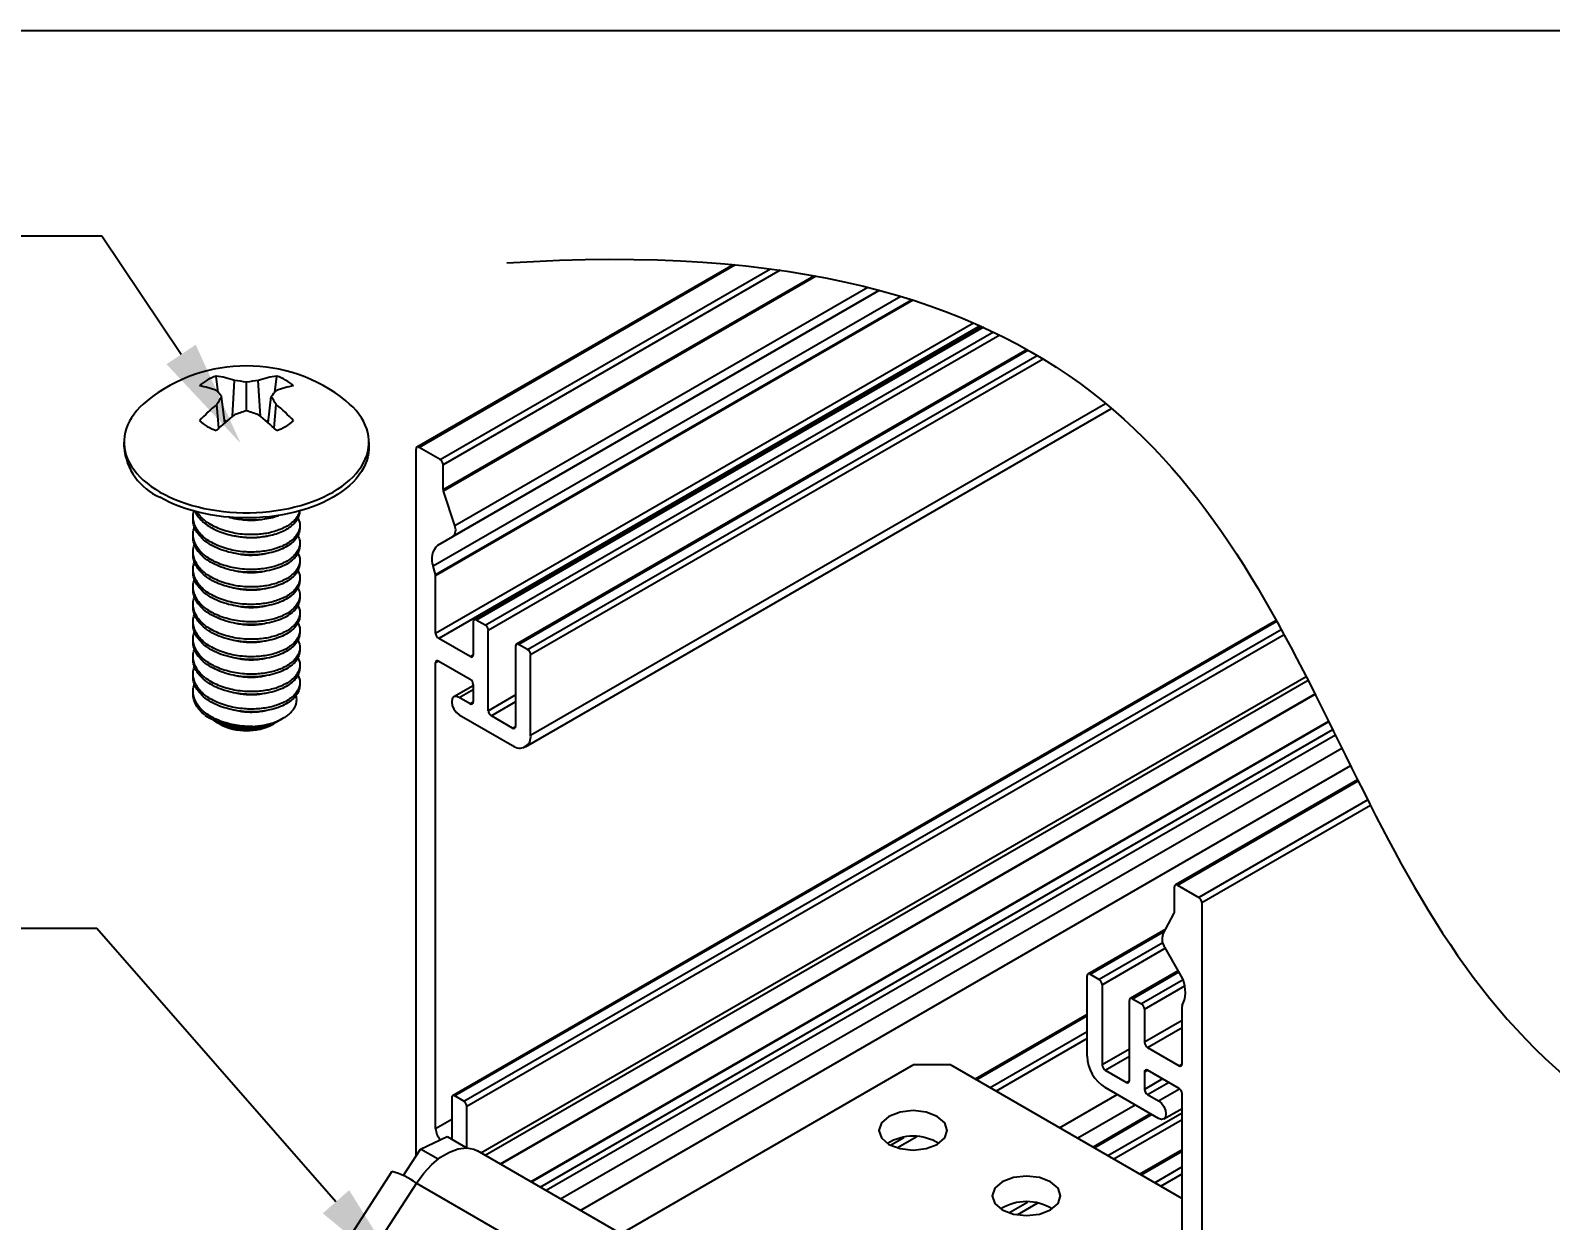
# Model space of a CAD drawing. Extents: x 0 to 10.8, y -9 to 0.
# Drawn here: x 2.867 to 6.424, y -2.786 to 0 of the extents above; entities that cross this region are included whole.
import ezdxf
from ezdxf import colors
from ezdxf.entities.mleader import LeaderData, LeaderLine
from ezdxf.math import Vec2, Vec3

# ---------------------------------------------------------------- set-up
doc = ezdxf.new("R2010")
doc.units = 0
doc.header["$LTSCALE"] = 0.5
doc.header["$MEASUREMENT"] = 0
for name, color, linetype in [('Brackets', 181, 'CONTINUOUS'), ('Dimension', 10, 'CONTINUOUS'), ('FAB DWG', 221, 'CONTINUOUS'), ('Hardware', 242, 'CONTINUOUS'), ('Housing', 150, 'CONTINUOUS')]:
    doc.layers.add(name, color=color, linetype=linetype)
doc.layers.add('Text-Unprinted', color=131, linetype='CONTINUOUS', plot=False)
doc.styles.get("Standard").update_dxf_attribs({"font": 'arial.ttf'})

msp = doc.modelspace()

# ---------------------------------------------------------------- linework, layer by layer
at = {"layer": 'Brackets', "transparency": 16777216}
for p, q in [((4.2489, -2.8164), (4.9328, -2.4215)), ((5.0212, -2.4215), (4.9328, -2.4215)), ((5.0212, -2.4215), (5.5621, -2.7338)), ((3.7801, -2.6183), (3.8423, -2.5886)), ((3.8423, -2.5886), (3.8895, -2.6159)), ((3.7395, -2.681), (3.7801, -2.6183)), ((3.8212, -2.642), (3.7801, -2.6183)), ((4.5367, -2.9825), (3.9135, -2.6228)), ((3.713, -2.6711), (3.328, -3.2664)), ((3.7706, -2.6981), (3.3857, -3.2933)), ((3.7706, -2.6981), (4.3938, -3.0578))]:
    msp.add_line(p, q, dxfattribs=at)
at = {"layer": 'Brackets', "transparency": 16777216, "flags": 128}
for points in [[(4.9894, -2.542), (4.9634, -2.5319), (4.9328, -2.5284), (4.9022, -2.5319), (4.8763, -2.542), (4.8589, -2.5569), (4.8528, -2.5746), (4.8589, -2.5923), (4.8763, -2.6073), (4.9022, -2.6173), (4.9328, -2.6208), (4.9634, -2.6173), (4.9894, -2.6073), (5.0067, -2.5923), (5.0128, -2.5746), (5.0067, -2.5569), (4.9894, -2.542)], [(3.7706, -2.6981), (3.7878, -2.6747), (3.8069, -2.6542), (3.8272, -2.6376), (3.8479, -2.6253), (3.8683, -2.618), (3.8876, -2.6158), (3.9049, -2.6188), (3.9135, -2.6228)], [(5.2546, -2.695), (5.2286, -2.685), (5.198, -2.6815), (5.1674, -2.685), (5.1414, -2.695), (5.1241, -2.71), (5.118, -2.7277), (5.1241, -2.7454), (5.1414, -2.7603), (5.1674, -2.7704), (5.198, -2.7739), (5.2286, -2.7704), (5.2546, -2.7603), (5.2719, -2.7454), (5.278, -2.7277), (5.2719, -2.71), (5.2546, -2.695)]]:
    msp.add_lwpolyline(points, dxfattribs=at)
at = {"layer": 'Brackets', "transparency": 16777216}
for centre, radius, start, end in [((4.9328, -2.7033), 0.1151, 58.5387, 121.4613), ((3.6698, -2.8388), 0.1732, 54.3728, 75.5478), ((5.198, -2.8564), 0.1151, 58.5387, 121.4613)]:
    msp.add_arc(centre, radius, start, end, dxfattribs=at)
at = {"layer": 'Dimension', "transparency": 16777216}
msp.add_open_spline([(3.9821, -0.5441), (5.3314, -0.4571), (5.9307, -1.6691), (6.5299, -2.8811), (7.8792, -2.7941)], degree=3, dxfattribs=at)
at = {"layer": 'Hardware', "linetype": 'Continuous', "lineweight": 25, "transparency": 16777216}
for p, q in [((3.3068, -0.8473), (3.302, -0.8091)), ((3.439, -0.8473), (3.4437, -0.8091)), ((3.3403, -0.9032), (3.3451, -0.8195)), ((3.3729, -0.8905), (3.3729, -0.8235)), ((3.4055, -0.9032), (3.4006, -0.8195)), ((3.3084, -0.9305), (3.3036, -0.8755)), ((3.3219, -0.9184), (3.3148, -0.857)), ((3.4238, -0.9184), (3.4309, -0.857)), ((3.4373, -0.9305), (3.4421, -0.8755)), ((3.3212, -0.9122), (3.326, -0.915)), ((3.4198, -0.915), (3.4245, -0.9122)), ((3.0864, -0.9758), (3.0864, -0.9635)), ((3.6594, -0.9635), (3.6594, -0.9758)), ((3.2479, -1.1449), (3.2479, -1.1384)), ((3.4979, -1.1588), (3.4979, -1.1653)), ((3.2479, -1.1857), (3.2479, -1.1792)), ((3.4979, -1.1996), (3.4979, -1.2061)), ((3.2479, -1.2266), (3.2479, -1.22)), ((3.4979, -1.2404), (3.4979, -1.247)), ((3.2479, -1.2674), (3.2479, -1.2609)), ((3.2479, -1.3082), (3.2479, -1.3017)), ((3.4979, -1.2813), (3.4979, -1.2878)), ((3.2479, -1.349), (3.2479, -1.3425)), ((3.4979, -1.3221), (3.4979, -1.3286)), ((3.2479, -1.3899), (3.2479, -1.3833)), ((3.4979, -1.3629), (3.4979, -1.3694)), ((3.4979, -1.4038), (3.4979, -1.4103)), ((3.2479, -1.4307), (3.2479, -1.4242)), ((3.4979, -1.4446), (3.4979, -1.4511)), ((3.2479, -1.4715), (3.2479, -1.465)), ((3.4979, -1.4854), (3.4979, -1.4919)), ((3.2479, -1.5123), (3.2479, -1.5058)), ((3.4979, -1.5262), (3.4979, -1.5328)), ((3.2479, -1.5532), (3.2479, -1.5467)), ((3.2858, -1.6094), (3.2845, -1.6086)), ((3.311, -1.6239), (3.3041, -1.6199)), ((3.4384, -1.6218), (3.4348, -1.6239)), ((3.4588, -1.61), (3.44, -1.6209))]:
    msp.add_line(p, q, dxfattribs=at)
at = {"layer": 'Hardware', "linetype": 'Continuous', "lineweight": 25, "transparency": 16777216, "flags": 128}
for points in [[(3.1402, -0.867), (3.1402, -0.867), (3.1315, -0.8745), (3.1235, -0.8821), (3.1162, -0.89), (3.1097, -0.8982), (3.1039, -0.9065), (3.099, -0.915), (3.0948, -0.9236), (3.0915, -0.9324), (3.089, -0.9412), (3.0873, -0.9501), (3.0865, -0.9591), (3.0865, -0.968), (3.0873, -0.977), (3.089, -0.9859), (3.0915, -0.9947), (3.0948, -1.0034), (3.099, -1.0121), (3.1039, -1.0206), (3.1097, -1.0289), (3.1162, -1.037), (3.1235, -1.0449), (3.1315, -1.0526), (3.1402, -1.06), (3.1496, -1.0672), (3.1596, -1.074), (3.1703, -1.0805), (3.1815, -1.0866), (3.1934, -1.0924), (3.2057, -1.0979), (3.2186, -1.1029), (3.2319, -1.1075), (3.2456, -1.1117), (3.2597, -1.1155), (3.2741, -1.1188), (3.2888, -1.1216), (3.3037, -1.124), (3.3189, -1.126), (3.3342, -1.1274), (3.3496, -1.1284), (3.3651, -1.1289), (3.3806, -1.1289), (3.3961, -1.1284), (3.4115, -1.1274), (3.4269, -1.126), (3.442, -1.124), (3.457, -1.1216), (3.4717, -1.1188), (3.4861, -1.1155), (3.5002, -1.1117), (3.5139, -1.1075), (3.5272, -1.1029), (3.54, -1.0979), (3.5524, -1.0924), (3.5642, -1.0866), (3.5755, -1.0805), (3.5861, -1.074), (3.5962, -1.0672), (3.6056, -1.06), (3.6143, -1.0526), (3.6223, -1.0449), (3.6295, -1.037), (3.6361, -1.0289), (3.6418, -1.0206), (3.6467, -1.0121), (3.6509, -1.0034), (3.6542, -0.9947), (3.6567, -0.9859), (3.6584, -0.977), (3.6593, -0.968), (3.6593, -0.9591), (3.6584, -0.9501), (3.6567, -0.9412), (3.6542, -0.9324), (3.6509, -0.9236), (3.6467, -0.915), (3.6418, -0.9065), (3.6361, -0.8982), (3.6295, -0.89), (3.6223, -0.8821), (3.6143, -0.8745), (3.6056, -0.867), (3.6055, -0.867)], [(3.6594, -0.9758), (3.6593, -0.9803), (3.6584, -0.9892), (3.6567, -0.9981), (3.6542, -1.0069), (3.6509, -1.0157), (3.6467, -1.0243), (3.6418, -1.0328), (3.6361, -1.0411), (3.6295, -1.0493), (3.6223, -1.0572), (3.6143, -1.0649), (3.6056, -1.0723), (3.5962, -1.0794), (3.5861, -1.0862), (3.5755, -1.0927), (3.5642, -1.0989), (3.5524, -1.1047), (3.54, -1.1101), (3.5272, -1.1151), (3.5139, -1.1198), (3.5002, -1.124), (3.4861, -1.1277), (3.4717, -1.131), (3.457, -1.1339), (3.442, -1.1363), (3.4269, -1.1382), (3.4115, -1.1397), (3.3961, -1.1406), (3.3806, -1.1411), (3.3651, -1.1411), (3.3496, -1.1406), (3.3342, -1.1397), (3.3189, -1.1382), (3.3037, -1.1363), (3.2888, -1.1339), (3.2741, -1.131), (3.2597, -1.1277), (3.2456, -1.124), (3.2319, -1.1198), (3.2186, -1.1151), (3.2057, -1.1101), (3.1934, -1.1047), (3.1815, -1.0989), (3.1703, -1.0927)]]:
    msp.add_lwpolyline(points, dxfattribs=at)
at = {"layer": 'Hardware', "linetype": 'Continuous', "lineweight": 25, "transparency": 16777216}
for centre, radius, start, end in [((3.3729, -1.1567), 0.3715, 51.2286, 128.7714), ((3.3427, -0.9251), 0.1229, 109.3122, 130.6825), ((3.2724, -1.0271), 0.22, 70.6916, 82.248), ((3.4734, -1.0271), 0.22, 97.752, 109.3084), ((3.4031, -0.9251), 0.1229, 49.3175, 70.6878), ((3.2202, -1.0616), 0.2335, 69.0736, 79.5471), ((3.0901, -1.0313), 0.2843, 37.7958, 41.3456), ((3.3054, -1.192), 0.3746, 79.6193, 83.9124), ((3.4404, -1.192), 0.3746, 96.0876, 100.3807), ((3.6556, -1.0313), 0.2843, 138.6544, 142.2042), ((3.5255, -1.0616), 0.2335, 100.4529, 110.9264), ((3.5859, -1.22), 0.4454, 129.3297, 136.5472), ((3.6341, -1.0634), 0.3802, 147.1229, 150.3833), ((3.1116, -1.0634), 0.3802, 29.6167, 32.8771), ((3.1599, -1.22), 0.4454, 43.4528, 50.6703), ((3.3427, -0.8205), 0.1229, 229.3175, 250.6878), ((3.6826, -1.3356), 0.5515, 127.7367, 133.6399), ((3.5063, -1.353), 0.4813, 106.0952, 109.5689), ((3.2394, -1.353), 0.4813, 70.4311, 73.9048), ((3.0631, -1.3356), 0.5515, 46.3601, 52.2633), ((3.4031, -0.8205), 0.1229, 289.3122, 310.6825), ((3.2275, -0.9631), 0.1417, 185.1303, 246.1899), ((3.37, -1.453), 0.177, 237.6128, 275.4911), ((3.3729, -1.5053), 0.1338, 242.454, 297.5513)]:
    msp.add_arc(centre, radius, start, end, dxfattribs=at)
for points, knots in [([(3.4932, -1.1416), (3.4944, -1.144), (3.4972, -1.1495), (3.4983, -1.1588), (3.4969, -1.1691), (3.4923, -1.1791), (3.4847, -1.1887), (3.4743, -1.1973), (3.4622, -1.2046), (3.449, -1.2104), (3.435, -1.2149), (3.4197, -1.2182), (3.4036, -1.2204), (3.3878, -1.2212), (3.3711, -1.2209), (3.3534, -1.2192), (3.3342, -1.2155), (3.3158, -1.2101), (3.299, -1.203), (3.2841, -1.1947), (3.2714, -1.1852), (3.2611, -1.1744), (3.2535, -1.1628), (3.2488, -1.1506), (3.2476, -1.1384), (3.248, -1.1298), (3.2497, -1.1255), (3.2498, -1.1251)], [0, 0, 0, 0, 0.03074, 0.074097, 0.117454, 0.161633, 0.206092, 0.250271, 0.293628, 0.330627, 0.368282, 0.40626, 0.444213, 0.48179, 0.513226, 0.556583, 0.600762, 0.645221, 0.689399, 0.732757, 0.776114, 0.820292, 0.864752, 0.90893, 0.952287, 0.995645, 1, 1, 1, 1]), ([(3.2531, -1.126), (3.2533, -1.1268), (3.2551, -1.1316), (3.2612, -1.1401), (3.2714, -1.1508), (3.2841, -1.1604), (3.299, -1.1687), (3.3158, -1.1757), (3.3342, -1.1812), (3.3534, -1.1849), (3.3729, -1.1867), (3.3924, -1.1868), (3.4116, -1.1852), (3.4299, -1.1819), (3.4467, -1.177), (3.4616, -1.1706), (3.4743, -1.163), (3.4847, -1.1543), (3.4922, -1.1448), (3.497, -1.1348), (3.4976, -1.1279), (3.4979, -1.1245)], [0, 0, 0, 0, 0.010645, 0.066282, 0.121568, 0.175826, 0.230084, 0.28537, 0.341007, 0.396292, 0.450551, 0.504809, 0.560094, 0.615731, 0.671017, 0.725275, 0.779533, 0.834819, 0.890456, 0.945742, 1, 1, 1, 1]), ([(3.4969, -1.1247), (3.4967, -1.1259), (3.4962, -1.1305), (3.4921, -1.1383), (3.4847, -1.1478), (3.4743, -1.1565), (3.4622, -1.1637), (3.449, -1.1695), (3.435, -1.174), (3.4197, -1.1774), (3.4036, -1.1795), (3.3878, -1.1803), (3.3711, -1.18), (3.3534, -1.1784), (3.3342, -1.1747), (3.3158, -1.1692), (3.299, -1.1622), (3.2841, -1.1539), (3.2715, -1.1443), (3.2623, -1.1352), (3.2586, -1.1292), (3.2573, -1.127)], [0, 0, 0, 0, 0.019619, 0.079147, 0.139053, 0.198581, 0.257002, 0.306857, 0.357594, 0.408768, 0.459906, 0.51054, 0.552897, 0.611319, 0.670846, 0.730752, 0.79028, 0.848702, 0.907123, 0.966651, 1, 1, 1, 1]), ([(3.3315, -1.1392), (3.3324, -1.1395), (3.3395, -1.1416), (3.3534, -1.144), (3.3729, -1.1459), (3.3924, -1.146), (3.4116, -1.1444), (3.4298, -1.141), (3.4422, -1.1378), (3.4478, -1.1353), (3.4484, -1.1351)], [0, 0, 0, 0, 0.025213, 0.185182, 0.342178, 0.499174, 0.659143, 0.820129, 0.980099, 1, 1, 1, 1]), ([(3.4932, -1.1825), (3.4944, -1.1848), (3.4972, -1.1904), (3.4983, -1.1996), (3.4969, -1.2099), (3.4923, -1.2199), (3.4847, -1.2295), (3.4743, -1.2381), (3.4622, -1.2454), (3.449, -1.2512), (3.435, -1.2557), (3.4197, -1.259), (3.4036, -1.2612), (3.3878, -1.262), (3.3711, -1.2617), (3.3534, -1.26), (3.3342, -1.2563), (3.3158, -1.2509), (3.299, -1.2439), (3.2841, -1.2355), (3.2714, -1.226), (3.2611, -1.2152), (3.2535, -1.2036), (3.2489, -1.1914), (3.2475, -1.1792), (3.2483, -1.1693), (3.2506, -1.1637), (3.2513, -1.1621)], [0, 0, 0, 0, 0.030317, 0.073078, 0.115838, 0.159409, 0.203257, 0.246827, 0.289588, 0.326078, 0.363215, 0.400671, 0.438101, 0.475161, 0.506164, 0.548925, 0.592496, 0.636343, 0.679914, 0.722675, 0.765435, 0.809006, 0.852854, 0.896424, 0.939185, 0.981946, 1, 1, 1, 1]), ([(3.4979, -1.1653), (3.4979, -1.1737), (3.4947, -1.1824), (3.482, -1.1983), (3.4725, -1.2055), (3.45, -1.217), (3.436, -1.2215), (3.4054, -1.2271), (3.3888, -1.2281), (3.3569, -1.2265), (3.3403, -1.2238), (3.3097, -1.2147), (3.2958, -1.2083), (3.2732, -1.1937), (3.2637, -1.1848), (3.251, -1.1653), (3.2479, -1.1549), (3.2479, -1.1449)], [0, 0, 0, 0, 0.125, 0.125, 0.25, 0.25, 0.375, 0.375, 0.5, 0.5, 0.625, 0.625, 0.75, 0.75, 0.875, 0.875, 1, 1, 1, 1]), ([(3.4199, -1.1426), (3.418, -1.1431), (3.4117, -1.1449), (3.3999, -1.1465), (3.3861, -1.1472), (3.3721, -1.1468), (3.3585, -1.1452), (3.3486, -1.1434), (3.3439, -1.1419), (3.3437, -1.1419)], [0, 0, 0, 0, 0.086107, 0.279405, 0.471138, 0.624666, 0.806226, 0.991249, 1, 1, 1, 1]), ([(3.4932, -1.2233), (3.4944, -1.2256), (3.4972, -1.2312), (3.4983, -1.2405), (3.4969, -1.2507), (3.4923, -1.2608), (3.4847, -1.2703), (3.4743, -1.279), (3.4622, -1.2862), (3.449, -1.292), (3.435, -1.2965), (3.4197, -1.2999), (3.4036, -1.302), (3.3878, -1.3028), (3.3711, -1.3025), (3.3534, -1.3008), (3.3342, -1.2972), (3.3158, -1.2917), (3.299, -1.2847), (3.2841, -1.2764), (3.2714, -1.2668), (3.2611, -1.2561), (3.2535, -1.2444), (3.2489, -1.2323), (3.2475, -1.22), (3.2483, -1.2102), (3.2506, -1.2046), (3.2513, -1.2029)], [0, 0, 0, 0, 0.030317, 0.073078, 0.115838, 0.159409, 0.203257, 0.246827, 0.289588, 0.326078, 0.363215, 0.400671, 0.438101, 0.475161, 0.506164, 0.548925, 0.592496, 0.636343, 0.679914, 0.722675, 0.765435, 0.809006, 0.852854, 0.896424, 0.939185, 0.981946, 1, 1, 1, 1]), ([(3.4979, -1.2061), (3.4979, -1.2146), (3.4947, -1.2232), (3.482, -1.2392), (3.4725, -1.2463), (3.45, -1.2578), (3.436, -1.2624), (3.4054, -1.2679), (3.3888, -1.2689), (3.3569, -1.2673), (3.3403, -1.2646), (3.3097, -1.2555), (3.2958, -1.2492), (3.2732, -1.2346), (3.2637, -1.2256), (3.251, -1.2062), (3.2479, -1.1957), (3.2479, -1.1857)], [0, 0, 0, 0, 0.125, 0.125, 0.25, 0.25, 0.375, 0.375, 0.5, 0.5, 0.625, 0.625, 0.75, 0.75, 0.875, 0.875, 1, 1, 1, 1]), ([(3.4199, -1.1834), (3.418, -1.184), (3.4117, -1.1857), (3.3999, -1.1873), (3.3861, -1.1881), (3.3721, -1.1877), (3.3585, -1.186), (3.3486, -1.1843), (3.3439, -1.1828), (3.3437, -1.1827)], [0, 0, 0, 0, 0.086107, 0.279405, 0.471138, 0.624666, 0.806226, 0.991249, 1, 1, 1, 1]), ([(3.4932, -1.2641), (3.4944, -1.2664), (3.4972, -1.272), (3.4983, -1.2813), (3.4969, -1.2916), (3.4923, -1.3016), (3.4847, -1.3111), (3.4743, -1.3198), (3.4622, -1.327), (3.449, -1.3329), (3.435, -1.3373), (3.4197, -1.3407), (3.4036, -1.3428), (3.3878, -1.3436), (3.3711, -1.3434), (3.3534, -1.3417), (3.3342, -1.338), (3.3158, -1.3325), (3.299, -1.3255), (3.2841, -1.3172), (3.2714, -1.3076), (3.2611, -1.2969), (3.2535, -1.2852), (3.2489, -1.2731), (3.2475, -1.2609), (3.2483, -1.251), (3.2506, -1.2454), (3.2513, -1.2437)], [0, 0, 0, 0, 0.030317, 0.073078, 0.115838, 0.159409, 0.203257, 0.246827, 0.289588, 0.326078, 0.363215, 0.400671, 0.438101, 0.475161, 0.506164, 0.548925, 0.592496, 0.636343, 0.679914, 0.722675, 0.765435, 0.809006, 0.852854, 0.896424, 0.939185, 0.981946, 1, 1, 1, 1]), ([(3.4979, -1.247), (3.4979, -1.2554), (3.4947, -1.2641), (3.482, -1.28), (3.4725, -1.2872), (3.45, -1.2986), (3.436, -1.3032), (3.4054, -1.3088), (3.3888, -1.3097), (3.3569, -1.3081), (3.3403, -1.3054), (3.3097, -1.2963), (3.2958, -1.29), (3.2732, -1.2754), (3.2637, -1.2664), (3.251, -1.247), (3.2479, -1.2365), (3.2479, -1.2266)], [0, 0, 0, 0, 0.125, 0.125, 0.25, 0.25, 0.375, 0.375, 0.5, 0.5, 0.625, 0.625, 0.75, 0.75, 0.875, 0.875, 1, 1, 1, 1]), ([(3.4199, -1.2242), (3.418, -1.2248), (3.4117, -1.2265), (3.3999, -1.2281), (3.3861, -1.2289), (3.3721, -1.2285), (3.3585, -1.2268), (3.3486, -1.2251), (3.3439, -1.2236), (3.3437, -1.2235)], [0, 0, 0, 0, 0.086107, 0.279405, 0.471138, 0.624666, 0.806226, 0.991249, 1, 1, 1, 1]), ([(3.4979, -1.2878), (3.4979, -1.2962), (3.4947, -1.3049), (3.482, -1.3208), (3.4725, -1.328), (3.45, -1.3394), (3.436, -1.344), (3.4054, -1.3496), (3.3888, -1.3505), (3.3569, -1.349), (3.3403, -1.3463), (3.3097, -1.3372), (3.2958, -1.3308), (3.2732, -1.3162), (3.2637, -1.3073), (3.251, -1.2878), (3.2479, -1.2774), (3.2479, -1.2674)], [0, 0, 0, 0, 0.125, 0.125, 0.25, 0.25, 0.375, 0.375, 0.5, 0.5, 0.625, 0.625, 0.75, 0.75, 0.875, 0.875, 1, 1, 1, 1]), ([(3.4199, -1.2651), (3.418, -1.2656), (3.4117, -1.2674), (3.3999, -1.2689), (3.3861, -1.2697), (3.3721, -1.2693), (3.3585, -1.2677), (3.3486, -1.2659), (3.3439, -1.2644), (3.3437, -1.2643)], [0, 0, 0, 0, 0.086107, 0.279405, 0.471138, 0.624666, 0.806226, 0.991249, 1, 1, 1, 1]), ([(3.4932, -1.3049), (3.4944, -1.3073), (3.4972, -1.3128), (3.4983, -1.3221), (3.4969, -1.3324), (3.4923, -1.3424), (3.4847, -1.352), (3.4743, -1.3606), (3.4622, -1.3679), (3.449, -1.3737), (3.435, -1.3782), (3.4197, -1.3815), (3.4036, -1.3837), (3.3878, -1.3845), (3.3711, -1.3842), (3.3534, -1.3825), (3.3342, -1.3788), (3.3158, -1.3734), (3.299, -1.3664), (3.2841, -1.358), (3.2714, -1.3485), (3.2611, -1.3377), (3.2535, -1.3261), (3.2489, -1.3139), (3.2475, -1.3017), (3.2483, -1.2918), (3.2506, -1.2862), (3.2513, -1.2845)], [0, 0, 0, 0, 0.030317, 0.073078, 0.115838, 0.159409, 0.203257, 0.246827, 0.289588, 0.326078, 0.363215, 0.400671, 0.438101, 0.475161, 0.506164, 0.548925, 0.592496, 0.636343, 0.679914, 0.722675, 0.765435, 0.809006, 0.852854, 0.896424, 0.939185, 0.981946, 1, 1, 1, 1]), ([(3.4979, -1.3286), (3.4979, -1.337), (3.4947, -1.3457), (3.482, -1.3616), (3.4725, -1.3688), (3.45, -1.3803), (3.436, -1.3849), (3.4054, -1.3904), (3.3888, -1.3914), (3.3569, -1.3898), (3.3403, -1.3871), (3.3097, -1.378), (3.2958, -1.3716), (3.2732, -1.357), (3.2637, -1.3481), (3.251, -1.3286), (3.2479, -1.3182), (3.2479, -1.3082)], [0, 0, 0, 0, 0.125, 0.125, 0.25, 0.25, 0.375, 0.375, 0.5, 0.5, 0.625, 0.625, 0.75, 0.75, 0.875, 0.875, 1, 1, 1, 1]), ([(3.4199, -1.3059), (3.418, -1.3064), (3.4117, -1.3082), (3.3999, -1.3098), (3.3861, -1.3105), (3.3721, -1.3102), (3.3585, -1.3085), (3.3486, -1.3067), (3.3439, -1.3052), (3.3437, -1.3052)], [0, 0, 0, 0, 0.086107, 0.279405, 0.471138, 0.624666, 0.806226, 0.991249, 1, 1, 1, 1]), ([(3.4932, -1.3458), (3.4944, -1.3481), (3.4972, -1.3537), (3.4983, -1.3629), (3.4969, -1.3732), (3.4923, -1.3833), (3.4847, -1.3928), (3.4743, -1.4015), (3.4622, -1.4087), (3.449, -1.4145), (3.435, -1.419), (3.4197, -1.4224), (3.4036, -1.4245), (3.3878, -1.4253), (3.3711, -1.425), (3.3534, -1.4233), (3.3342, -1.4196), (3.3158, -1.4142), (3.299, -1.4072), (3.2841, -1.3989), (3.2714, -1.3893), (3.2611, -1.3785), (3.2535, -1.3669), (3.2489, -1.3548), (3.2475, -1.3425), (3.2483, -1.3327), (3.2506, -1.327), (3.2513, -1.3254)], [0, 0, 0, 0, 0.030317, 0.073078, 0.115838, 0.159409, 0.203257, 0.246827, 0.289588, 0.326078, 0.363215, 0.400671, 0.438101, 0.475161, 0.506164, 0.548925, 0.592496, 0.636343, 0.679914, 0.722675, 0.765435, 0.809006, 0.852854, 0.896424, 0.939185, 0.981946, 1, 1, 1, 1]), ([(3.4979, -1.3694), (3.4979, -1.3779), (3.4947, -1.3866), (3.482, -1.4025), (3.4725, -1.4096), (3.45, -1.4211), (3.436, -1.4257), (3.4054, -1.4312), (3.3888, -1.4322), (3.3569, -1.4306), (3.3403, -1.4279), (3.3097, -1.4188), (3.2958, -1.4125), (3.2732, -1.3979), (3.2637, -1.3889), (3.251, -1.3695), (3.2479, -1.359), (3.2479, -1.349)], [0, 0, 0, 0, 0.125, 0.125, 0.25, 0.25, 0.375, 0.375, 0.5, 0.5, 0.625, 0.625, 0.75, 0.75, 0.875, 0.875, 1, 1, 1, 1]), ([(3.4199, -1.3467), (3.418, -1.3473), (3.4117, -1.349), (3.3999, -1.3506), (3.3861, -1.3514), (3.3721, -1.351), (3.3585, -1.3493), (3.3486, -1.3476), (3.3439, -1.3461), (3.3437, -1.346)], [0, 0, 0, 0, 0.086107, 0.279405, 0.471138, 0.624666, 0.806226, 0.991249, 1, 1, 1, 1]), ([(3.4932, -1.3866), (3.4944, -1.3889), (3.4972, -1.3945), (3.4983, -1.4038), (3.4969, -1.414), (3.4923, -1.4241), (3.4847, -1.4336), (3.4743, -1.4423), (3.4622, -1.4495), (3.449, -1.4553), (3.435, -1.4598), (3.4197, -1.4632), (3.4036, -1.4653), (3.3878, -1.4661), (3.3711, -1.4658), (3.3534, -1.4641), (3.3342, -1.4605), (3.3158, -1.455), (3.299, -1.448), (3.2841, -1.4397), (3.2714, -1.4301), (3.2611, -1.4194), (3.2535, -1.4077), (3.2489, -1.3956), (3.2475, -1.3834), (3.2483, -1.3735), (3.2506, -1.3679), (3.2513, -1.3662)], [0, 0, 0, 0, 0.030317, 0.073078, 0.115838, 0.159409, 0.203257, 0.246827, 0.289588, 0.326078, 0.363215, 0.400671, 0.438101, 0.475161, 0.506164, 0.548925, 0.592496, 0.636343, 0.679914, 0.722675, 0.765435, 0.809006, 0.852854, 0.896424, 0.939185, 0.981946, 1, 1, 1, 1]), ([(3.4199, -1.3875), (3.418, -1.3881), (3.4117, -1.3898), (3.3999, -1.3914), (3.3861, -1.3922), (3.3721, -1.3918), (3.3585, -1.3902), (3.3486, -1.3884), (3.3439, -1.3869), (3.3437, -1.3868)], [0, 0, 0, 0, 0.086107, 0.279405, 0.471138, 0.624666, 0.806226, 0.991249, 1, 1, 1, 1]), ([(3.4932, -1.4274), (3.4944, -1.4297), (3.4972, -1.4353), (3.4983, -1.4446), (3.4969, -1.4549), (3.4923, -1.4649), (3.4847, -1.4744), (3.4743, -1.4831), (3.4622, -1.4903), (3.449, -1.4962), (3.435, -1.5007), (3.4197, -1.504), (3.4036, -1.5061), (3.3878, -1.507), (3.3711, -1.5067), (3.3534, -1.505), (3.3342, -1.5013), (3.3158, -1.4958), (3.299, -1.4888), (3.2841, -1.4805), (3.2714, -1.4709), (3.2611, -1.4602), (3.2535, -1.4485), (3.2489, -1.4364), (3.2475, -1.4242), (3.2483, -1.4143), (3.2506, -1.4087), (3.2513, -1.407)], [0, 0, 0, 0, 0.030317, 0.073078, 0.115838, 0.159409, 0.203257, 0.246827, 0.289588, 0.326078, 0.363215, 0.400671, 0.438101, 0.475161, 0.506164, 0.548925, 0.592496, 0.636343, 0.679914, 0.722675, 0.765435, 0.809006, 0.852854, 0.896424, 0.939185, 0.981946, 1, 1, 1, 1]), ([(3.4979, -1.4103), (3.4979, -1.4187), (3.4947, -1.4274), (3.482, -1.4433), (3.4725, -1.4505), (3.45, -1.4619), (3.436, -1.4665), (3.4054, -1.4721), (3.3888, -1.473), (3.3569, -1.4714), (3.3403, -1.4687), (3.3097, -1.4596), (3.2958, -1.4533), (3.2732, -1.4387), (3.2637, -1.4298), (3.251, -1.4103), (3.2479, -1.3999), (3.2479, -1.3899)], [0, 0, 0, 0, 0.125, 0.125, 0.25, 0.25, 0.375, 0.375, 0.5, 0.5, 0.625, 0.625, 0.75, 0.75, 0.875, 0.875, 1, 1, 1, 1]), ([(3.4932, -1.4683), (3.4944, -1.4706), (3.4972, -1.4761), (3.4983, -1.4854), (3.4969, -1.4957), (3.4923, -1.5057), (3.4847, -1.5153), (3.4743, -1.5239), (3.4622, -1.5312), (3.449, -1.537), (3.435, -1.5415), (3.4197, -1.5448), (3.4036, -1.547), (3.3878, -1.5478), (3.3711, -1.5475), (3.3534, -1.5458), (3.3342, -1.5421), (3.3158, -1.5367), (3.299, -1.5297), (3.2841, -1.5213), (3.2714, -1.5118), (3.2611, -1.501), (3.2535, -1.4894), (3.2489, -1.4772), (3.2475, -1.465), (3.2483, -1.4551), (3.2506, -1.4495), (3.2513, -1.4478)], [0, 0, 0, 0, 0.030317, 0.073078, 0.115838, 0.159409, 0.203257, 0.246827, 0.289588, 0.326078, 0.363215, 0.400671, 0.438101, 0.475161, 0.506164, 0.548925, 0.592496, 0.636343, 0.679914, 0.722675, 0.765435, 0.809006, 0.852854, 0.896424, 0.939185, 0.981946, 1, 1, 1, 1]), ([(3.4979, -1.4511), (3.4979, -1.4595), (3.4947, -1.4682), (3.482, -1.4841), (3.4725, -1.4913), (3.45, -1.5027), (3.436, -1.5073), (3.4054, -1.5129), (3.3888, -1.5138), (3.3569, -1.5123), (3.3403, -1.5096), (3.3097, -1.5005), (3.2958, -1.4941), (3.2732, -1.4795), (3.2637, -1.4706), (3.251, -1.4511), (3.2479, -1.4407), (3.2479, -1.4307)], [0, 0, 0, 0, 0.125, 0.125, 0.25, 0.25, 0.375, 0.375, 0.5, 0.5, 0.625, 0.625, 0.75, 0.75, 0.875, 0.875, 1, 1, 1, 1]), ([(3.4199, -1.4284), (3.418, -1.4289), (3.4117, -1.4307), (3.3999, -1.4323), (3.3861, -1.433), (3.3721, -1.4326), (3.3585, -1.431), (3.3486, -1.4292), (3.3439, -1.4277), (3.3437, -1.4277)], [0, 0, 0, 0, 0.086107, 0.279405, 0.471138, 0.624666, 0.806226, 0.991249, 1, 1, 1, 1]), ([(3.4932, -1.5091), (3.4944, -1.5114), (3.4972, -1.517), (3.4983, -1.5262), (3.4969, -1.5365), (3.4923, -1.5466), (3.4847, -1.5561), (3.4743, -1.5648), (3.4622, -1.572), (3.449, -1.5778), (3.435, -1.5823), (3.4197, -1.5857), (3.4036, -1.5878), (3.3878, -1.5886), (3.3711, -1.5883), (3.3534, -1.5866), (3.3342, -1.5829), (3.3158, -1.5775), (3.299, -1.5705), (3.2841, -1.5622), (3.2714, -1.5526), (3.2611, -1.5418), (3.2535, -1.5302), (3.2489, -1.5181), (3.2475, -1.5058), (3.2483, -1.496), (3.2506, -1.4903), (3.2513, -1.4887)], [0, 0, 0, 0, 0.030317, 0.073078, 0.115838, 0.159409, 0.203257, 0.246827, 0.289588, 0.326078, 0.363215, 0.400671, 0.438101, 0.475161, 0.506164, 0.548925, 0.592496, 0.636343, 0.679914, 0.722675, 0.765435, 0.809006, 0.852854, 0.896424, 0.939185, 0.981946, 1, 1, 1, 1]), ([(3.4979, -1.4919), (3.4979, -1.5003), (3.4947, -1.509), (3.482, -1.5249), (3.4725, -1.5321), (3.45, -1.5436), (3.436, -1.5482), (3.4054, -1.5537), (3.3888, -1.5547), (3.3569, -1.5531), (3.3403, -1.5504), (3.3097, -1.5413), (3.2958, -1.5349), (3.2732, -1.5204), (3.2637, -1.5114), (3.251, -1.492), (3.2479, -1.4815), (3.2479, -1.4715)], [0, 0, 0, 0, 0.125, 0.125, 0.25, 0.25, 0.375, 0.375, 0.5, 0.5, 0.625, 0.625, 0.75, 0.75, 0.875, 0.875, 1, 1, 1, 1]), ([(3.4199, -1.4692), (3.418, -1.4697), (3.4117, -1.4715), (3.3999, -1.4731), (3.3861, -1.4739), (3.3721, -1.4735), (3.3585, -1.4718), (3.3486, -1.4701), (3.3439, -1.4685), (3.3437, -1.4685)], [0, 0, 0, 0, 0.086107, 0.279405, 0.471138, 0.624666, 0.806226, 0.991249, 1, 1, 1, 1]), ([(3.3869, -1.6293), (3.3822, -1.6292), (3.3711, -1.6292), (3.3534, -1.6274), (3.3342, -1.6238), (3.3158, -1.6183), (3.299, -1.6113), (3.2841, -1.603), (3.2714, -1.5934), (3.2611, -1.5827), (3.2535, -1.571), (3.2489, -1.5589), (3.2475, -1.5467), (3.2483, -1.5368), (3.2506, -1.5312), (3.2513, -1.5295)], [0, 0, 0, 0, 0.059072, 0.140546, 0.223563, 0.307108, 0.390125, 0.471599, 0.553073, 0.63609, 0.719635, 0.802652, 0.884126, 0.9656, 1, 1, 1, 1]), ([(3.4979, -1.5328), (3.4979, -1.5412), (3.4947, -1.5499), (3.482, -1.5658), (3.4725, -1.573), (3.45, -1.5844), (3.436, -1.589), (3.4054, -1.5945), (3.3888, -1.5955), (3.3569, -1.5939), (3.3403, -1.5912), (3.3097, -1.5821), (3.2958, -1.5758), (3.2732, -1.5612), (3.2637, -1.5522), (3.251, -1.5328), (3.2479, -1.5223), (3.2479, -1.5123)], [0, 0, 0, 0, 0.125, 0.125, 0.25, 0.25, 0.375, 0.375, 0.5, 0.5, 0.625, 0.625, 0.75, 0.75, 0.875, 0.875, 1, 1, 1, 1]), ([(3.4199, -1.51), (3.418, -1.5106), (3.4117, -1.5123), (3.3999, -1.5139), (3.3861, -1.5147), (3.3721, -1.5143), (3.3585, -1.5126), (3.3486, -1.5109), (3.3439, -1.5094), (3.3437, -1.5093)], [0, 0, 0, 0, 0.086107, 0.279405, 0.471138, 0.624666, 0.806226, 0.991249, 1, 1, 1, 1]), ([(3.2751, -1.6025), (3.2665, -1.5956), (3.2595, -1.5875), (3.2502, -1.5706), (3.2479, -1.5617), (3.2479, -1.5532)], [0, 0, 0, 0, 0.5, 0.5, 1, 1, 1, 1]), ([(3.4199, -1.5509), (3.418, -1.5514), (3.4117, -1.5531), (3.3999, -1.5547), (3.3861, -1.5555), (3.3721, -1.5551), (3.3585, -1.5535), (3.3486, -1.5517), (3.3439, -1.5502), (3.3437, -1.5501)], [0, 0, 0, 0, 0.086107, 0.279405, 0.471138, 0.624666, 0.806226, 0.991249, 1, 1, 1, 1]), ([(3.3869, -1.6293), (3.3914, -1.6289), (3.4006, -1.6282), (3.4137, -1.6261), (3.4264, -1.6233), (3.4383, -1.6196), (3.4493, -1.6151), (3.4592, -1.61), (3.468, -1.6042), (3.4755, -1.5979), (3.4816, -1.5912), (3.486, -1.5843), (3.489, -1.5772), (3.4905, -1.57), (3.4906, -1.563), (3.4895, -1.5586), (3.489, -1.5565)], [0, 0, 0, 0, 0.0729427, 0.146118, 0.2190607, 0.2920038, 0.3651794, 0.4381219, 0.5111352, 0.584398, 0.6574113, 0.7279843, 0.7987824, 0.8693553, 0.9399845, 1, 1, 1, 1]), ([(3.4199, -1.5917), (3.418, -1.5922), (3.4117, -1.594), (3.3999, -1.5956), (3.3861, -1.5963), (3.3721, -1.5959), (3.3585, -1.5943), (3.3486, -1.5925), (3.3439, -1.591), (3.3437, -1.591)], [0, 0, 0, 0, 0.086107, 0.279405, 0.471138, 0.624666, 0.806226, 0.991249, 1, 1, 1, 1]), ([(3.4399, -1.6208), (3.4393, -1.6211), (3.4361, -1.6233), (3.4279, -1.6266), (3.4156, -1.6302), (3.4013, -1.6327), (3.3854, -1.6339), (3.3684, -1.6336), (3.3509, -1.6317), (3.335, -1.6286), (3.3209, -1.6247), (3.3087, -1.6204), (3.2968, -1.6154), (3.2895, -1.6114), (3.2858, -1.6094)], [0, 0, 0, 0, 0.018883, 0.109827, 0.203341, 0.296856, 0.396144, 0.49547, 0.596032, 0.696593, 0.771625, 0.846896, 0.921928, 1, 1, 1, 1]), ([(3.2968, -1.6151), (3.2972, -1.6155), (3.3011, -1.6186), (3.3104, -1.6235), (3.3244, -1.6294), (3.3397, -1.6337), (3.3557, -1.6364), (3.3709, -1.6375), (3.3806, -1.6372), (3.385, -1.637)], [0, 0, 0, 0, 0.021859, 0.193655, 0.363894, 0.534132, 0.698992, 0.863853, 1, 1, 1, 1]), ([(3.385, -1.637), (3.381, -1.6369), (3.3721, -1.6368), (3.3584, -1.6352), (3.3442, -1.6321), (3.334, -1.6292), (3.329, -1.627), (3.3282, -1.6266)], [0, 0, 0, 0, 0.206546, 0.450806, 0.699722, 0.95023, 1, 1, 1, 1]), ([(3.385, -1.637), (3.3891, -1.6366), (3.3983, -1.6357), (3.4121, -1.6327), (3.4252, -1.6283), (3.4341, -1.6245), (3.4378, -1.6221), (3.4383, -1.6217)], [0, 0, 0, 0, 0.206653, 0.46069, 0.722094, 0.958172, 1, 1, 1, 1])]:
    msp.add_open_spline(points, degree=3, knots=knots, dxfattribs=at)
at = {"layer": 'Housing', "transparency": 16777216}
for p, q in [((4.5116, -0.5484), (3.7716, -0.9756)), ((4.5166, -0.5489), (3.7766, -0.976)), ((3.8261, -1.0046), (4.5992, -0.5583)), ((4.622, -0.5615), (3.8332, -1.0169)), ((3.8332, -1.0748), (4.7005, -0.5741)), ((4.7061, -0.5751), (3.8339, -1.0787)), ((3.8602, -1.1592), (4.8267, -0.6012)), ((4.9043, -0.6226), (3.81, -1.2543)), ((3.8151, -1.2735), (4.9293, -0.6303)), ((4.9329, -0.6315), (3.8155, -1.2765)), ((3.8207, -1.2048), (4.854, -0.6083)), ((4.854, -0.6083), (3.856, -1.1844)), ((3.8155, -1.4109), (5.0738, -0.6845)), ((5.0898, -0.6915), (3.8226, -1.4231)), ((5.0939, -0.6934), (3.9055, -1.3795)), ((5.0972, -0.6949), (3.9105, -1.38)), ((3.9317, -1.3922), (5.1206, -0.7059)), ((5.136, -0.7134), (3.9388, -1.4045)), ((5.1993, -0.7469), (4.0045, -1.4366)), ((5.2022, -0.7486), (4.0095, -1.4371)), ((4.0307, -1.4494), (5.2234, -0.7609)), ((5.2372, -0.7692), (4.0378, -1.4616)), ((4.0254, -1.6769), (5.3972, -0.8849)), ((4.0378, -1.6494), (5.3829, -0.8729)), ((3.7695, -0.9801), (3.7695, -2.6345)), ((3.8261, -1.0046), (3.7766, -0.976)), ((3.8332, -1.0748), (3.8332, -1.0169)), ((3.8602, -1.1592), (3.8339, -1.0787)), ((3.8207, -1.2048), (3.856, -1.1844)), ((3.8151, -1.2735), (3.81, -1.2543)), ((3.8155, -1.4109), (3.8155, -1.2765)), ((5.7825, -1.381), (3.8551, -2.4936)), ((5.7839, -1.3835), (3.8601, -2.4941)), ((3.9035, -1.384), (3.9035, -1.4616)), ((3.9317, -1.3922), (3.9105, -1.38)), ((3.8814, -2.5063), (5.7941, -1.4021)), ((5.8009, -1.4145), (3.8884, -2.5186)), ((3.9388, -1.5923), (3.9388, -1.4045)), ((3.8964, -1.4657), (3.8226, -1.4231)), ((4.0025, -1.4412), (4.0025, -1.629)), ((4.0307, -1.4494), (4.0095, -1.4371)), ((3.8226, -1.4762), (3.8155, -1.4803)), ((3.8155, -2.5704), (3.8155, -1.4803)), ((3.8226, -1.4762), (3.8964, -1.5188)), ((3.8964, -1.4657), (3.9035, -1.4616)), ((4.0378, -1.6494), (4.0378, -1.4616)), ((3.9213, -2.6273), (5.8523, -1.5125)), ((5.857, -1.5217), (3.9317, -2.6332)), ((3.9035, -1.5338), (3.8583, -1.5599)), ((3.8708, -1.5611), (3.9035, -1.5423)), ((3.8964, -1.5759), (3.8708, -1.5611)), ((3.9035, -1.531), (3.9035, -1.5719)), ((3.9388, -1.5923), (4.0025, -1.5555)), ((3.9663, -2.6532), (5.8727, -1.5527)), ((3.9676, -2.654), (5.8733, -1.5539)), ((3.8964, -1.5759), (3.9035, -1.5719)), ((4.0025, -1.5719), (3.9459, -1.6045)), ((3.8708, -1.602), (3.9954, -1.6739)), ((3.9954, -1.6331), (3.9459, -1.6045)), ((3.9954, -1.6331), (4.0025, -1.629)), ((5.905, -1.6172), (4.0383, -2.6948)), ((5.9055, -1.6184), (4.0396, -2.6956)), ((4.0597, -2.7072), (5.9145, -1.6365)), ((5.9209, -1.6494), (4.0741, -2.7155)), ((4.1079, -2.735), (5.9359, -1.6797)), ((5.9566, -1.7215), (4.1544, -2.7619)), ((5.9728, -1.754), (5.5465, -2.0001)), ((5.5515, -2.0006), (5.9741, -1.7567)), ((5.9964, -1.8009), (5.601, -2.0292)), ((5.608, -2.0415), (6.0028, -1.8136)), ((5.5444, -2.0627), (5.5444, -2.0047)), ((5.5515, -2.0006), (5.601, -2.0292)), ((5.608, -2.0415), (5.608, -3.8623)), ((5.5174, -2.1158), (5.5437, -2.0658)), ((5.5238, -2.1036), (5.3418, -2.2086)), ((5.3468, -2.2091), (5.5212, -2.1085)), ((5.517, -2.1354), (5.3681, -2.2214)), ((5.3751, -2.2336), (5.5229, -2.1483)), ((5.5569, -2.2071), (5.5216, -2.1459)), ((5.5533, -2.2009), (5.4408, -2.2658)), ((5.4458, -2.2663), (5.5548, -2.2034)), ((5.3398, -2.401), (5.3398, -2.2132)), ((5.3468, -2.2091), (5.3681, -2.2214)), ((5.3751, -2.2336), (5.3751, -2.4214)), ((5.5643, -2.2224), (5.467, -2.2785)), ((5.4741, -2.2908), (5.5685, -2.2363)), ((5.4388, -2.4582), (5.4388, -2.2704)), ((5.4458, -2.2663), (5.467, -2.2785)), ((5.5625, -2.2823), (5.5676, -2.269)), ((5.3398, -2.3034), (5.0782, -2.4544)), ((5.3398, -2.3068), (5.0811, -2.4561)), ((5.4741, -2.2908), (5.4741, -2.3683)), ((5.5621, -2.4191), (5.5621, -2.2848)), ((5.1129, -2.4745), (5.3398, -2.3435)), ((5.5621, -2.3176), (5.4741, -2.3683)), ((5.4812, -2.3806), (5.5621, -2.3339)), ((5.3398, -2.3599), (5.1271, -2.4826)), ((5.4812, -2.3806), (5.555, -2.4232)), ((5.4388, -2.3847), (5.3751, -2.4214)), ((5.3822, -2.4337), (5.4388, -2.401)), ((5.3822, -2.4337), (5.4317, -2.4623)), ((5.4741, -2.4377), (5.4812, -2.4337)), ((5.4741, -2.4377), (5.4741, -2.4786)), ((5.5166, -2.4541), (5.4741, -2.4786)), ((5.555, -2.4763), (5.4812, -2.4337)), ((5.5621, -2.4191), (5.555, -2.4232)), ((5.5068, -2.5464), (5.3822, -2.4745)), ((5.4388, -2.4582), (5.4317, -2.4623)), ((5.4812, -2.4908), (5.5307, -2.4622)), ((5.5068, -2.5056), (5.5562, -2.4771)), ((5.5621, -3.5786), (5.5621, -2.4885)), ((3.8531, -2.4982), (3.8531, -2.5921)), ((3.8814, -2.5063), (3.8601, -2.4941)), ((3.8884, -2.6152), (3.8884, -2.5186)), ((5.2756, -2.5684), (5.4102, -2.4907)), ((5.4526, -2.5152), (5.318, -2.5929)), ((5.4812, -2.4908), (5.5068, -2.5056)), ((5.5193, -2.5477), (5.5621, -2.523)), ((3.8155, -2.5704), (3.8531, -2.5487)), ((5.4886, -2.5359), (5.354, -2.6136)), ((5.4915, -2.5376), (5.3569, -2.6153)), ((5.3887, -2.6337), (5.5621, -2.5336)), ((5.5621, -2.5499), (5.4028, -2.6418)), ((3.8531, -2.5921), (3.8529, -2.5947)), ((4.8797, -2.6091), (4.9107, -2.5912)), ((4.9416, -2.5897), (4.8965, -2.6158)), ((5.5621, -2.62), (5.4636, -2.6769)), ((5.4665, -2.6786), (5.5621, -2.6234)), ((5.5621, -2.6601), (5.4983, -2.697)), ((5.5124, -2.7051), (5.5621, -2.6765)), ((5.1571, -2.7674), (5.2002, -2.7425)), ((5.2241, -2.745), (5.177, -2.7722))]:
    msp.add_line(p, q, dxfattribs=at)
at = {"layer": 'Housing', "transparency": 16777216, "flags": 128}
for points in [[(3.8708, -1.5611), (3.864, -1.5588), (3.8583, -1.5599), (3.8544, -1.5643), (3.8531, -1.5713), (3.8544, -1.5799), (3.8583, -1.5888), (3.864, -1.5965), (3.8708, -1.602)], [(5.5068, -2.5056), (5.5136, -2.5111), (5.5193, -2.5188), (5.5232, -2.5277), (5.5245, -2.5362), (5.5232, -2.5433), (5.5193, -2.5477), (5.5136, -2.5488), (5.5068, -2.5464)]]:
    msp.add_lwpolyline(points, dxfattribs=at)
at = {"layer": 'Housing', "transparency": 16777216}
for centre, radius, start, end in [((3.7739, -0.9794), 0.00437, 50.7967, 189.214), ((3.8178, -1.0176), 0.0154, 2.6055, 57.3945), ((3.8457, -1.0746), 0.0125, 180.8303, 198.7806), ((3.8415, -1.169), 0.0211, 313.2543, 27.733), ((3.8492, -1.2369), 0.043, 131.7023, 203.9301), ((3.8036, -1.2767), 0.0119, 0.5722, 15.4036), ((3.9078, -1.3833), 0.00437, 50.7967, 189.214), ((3.8309, -1.4102), 0.0154, 182.6055, 237.3945), ((3.9235, -1.4052), 0.0154, 2.6055, 57.3945), ((4.0068, -1.4405), 0.00437, 50.7967, 189.214), ((4.0225, -1.4623), 0.0154, 2.6055, 57.3945), ((3.8198, -1.4796), 0.00437, 50.7967, 189.214), ((3.8991, -1.4623), 0.00437, 230.7967, 9.214), ((3.8881, -1.5317), 0.0154, 2.6055, 57.3945), ((3.8991, -1.5726), 0.00437, 230.7967, 9.214), ((3.9542, -1.5916), 0.0154, 182.6055, 237.3945), ((3.9981, -1.6297), 0.00437, 230.7967, 9.214), ((4.0119, -1.6536), 0.0262, 230.7967, 9.214), ((5.5487, -2.004), 0.00437, 50.7967, 189.214), ((5.5378, -2.0629), 0.0066, 334.0641, 1.5682), ((5.5927, -2.0422), 0.0154, 2.6055, 57.3945), ((5.5493, -2.1267), 0.0338, 161.2244, 214.7514), ((5.3441, -2.2125), 0.00437, 50.7967, 189.214), ((5.3598, -2.2343), 0.0154, 2.6055, 57.3945), ((5.4925, -2.2501), 0.0774, 345.8864, 33.7246), ((5.4431, -2.2697), 0.00437, 50.7967, 189.214), ((5.4588, -2.2915), 0.0154, 2.6055, 57.3945), ((5.5692, -2.2847), 0.00711, 160.0302, 180.9571), ((5.4895, -2.3676), 0.0154, 182.6055, 237.3945), ((5.4319, -2.3968), 0.0922, 182.6055, 237.3945), ((5.3905, -2.4207), 0.0154, 182.6055, 237.3945), ((5.4784, -2.4371), 0.00437, 50.7967, 189.214), ((5.5578, -2.4198), 0.00437, 230.7967, 9.214), ((5.4345, -2.4589), 0.00437, 230.7967, 9.214), ((5.4895, -2.4779), 0.0154, 182.6055, 237.3945), ((5.5467, -2.4892), 0.0154, 2.6055, 57.3945), ((3.8574, -2.4975), 0.00437, 50.7967, 189.214), ((3.8731, -2.5193), 0.0154, 2.6055, 57.3945), ((3.8569, -2.5683), 0.0415, 182.9016, 222.4471)]:
    msp.add_arc(centre, radius, start, end, dxfattribs=at)
at = {"layer": 'Text-Unprinted', "transparency": 16777216}
msp.add_lwpolyline([(0, 0), (10.8059, 0), (10.8059, -8.9925), (0, -8.9925)], close=True, dxfattribs=at)

# ---------------------------------------------------------------- leaders
at = {"layer": 'FAB DWG', "transparency": 16777216}
ml = msp.add_multileader_mtext('Standard', dxfattribs=at)
ml.set_content('HW14204', color=256)
ml.set_leader_properties()
ml.build(insert=Vec2(0, 0))
ml.multileader.update_dxf_attribs({"text_right_attachment_type": 2, "dogleg_length": 0.36, "arrow_head_size": 0.25})
ctx = ml.context
ctx.base_point, ctx.char_height, ctx.arrow_head_size, ctx.landing_gap_size, ctx.plane_origin = Vec3(0.986, -0.4809), 0.25, 0.25, 0.09, Vec3(3.3591, -0.9662)
ctx.right_attachment, ctx.text_align_type = 2, 2
notes = []
notes.append((ctx, [(1, (1, 1, 0), (3.0342, -0.4814), (-1, 0), 0.36, [(0, [(3.3591, -0.9662)], 0, [])])]))
ctx.mtext.insert, ctx.mtext.alignment, ctx.mtext.flow_direction = Vec3(2.5842, -0.3538), 3, 5
ml = msp.add_multileader_mtext('Standard', dxfattribs=at)
ml.set_content('BK01090', color=256)
ml.set_leader_properties()
ml.build(insert=Vec2(0, 0))
ml.multileader.update_dxf_attribs({"text_right_attachment_type": 2, "dogleg_length": 0.36, "arrow_head_size": 0.25})
ctx = ml.context
ctx.base_point, ctx.char_height, ctx.arrow_head_size, ctx.landing_gap_size, ctx.plane_origin = Vec3(1.0878, -2.1014), 0.25, 0.25, 0.09, Vec3(3.7469, -2.9298)
ctx.right_attachment, ctx.text_align_type = 2, 2
notes.append((ctx, [(0, (1, 1, 0), (3.0226, -2.1019), (-1, 0), 0.36, [(0, [(3.7469, -2.9298)], 0, [])])]))
ctx.mtext.insert, ctx.mtext.alignment, ctx.mtext.flow_direction = Vec3(2.5726, -1.9743), 3, 5
for ctx, leaders in notes:
    for number, flags, end, landing, length, lines in leaders:
        leader = LeaderData()
        leader.index, (leader.has_last_leader_line, leader.has_dogleg_vector, leader.attachment_direction) = number, flags
        leader.last_leader_point, leader.dogleg_vector, leader.dogleg_length = Vec3(end), Vec3(landing), length
        for number, points, colour, breaks in lines:
            line = LeaderLine()
            line.index, line.vertices, line.color, line.breaks = number, Vec3.list(points), colors.encode_raw_color(colour), breaks
            leader.lines.append(line)
        ctx.leaders.append(leader)

doc.saveas('drawing.dxf')
